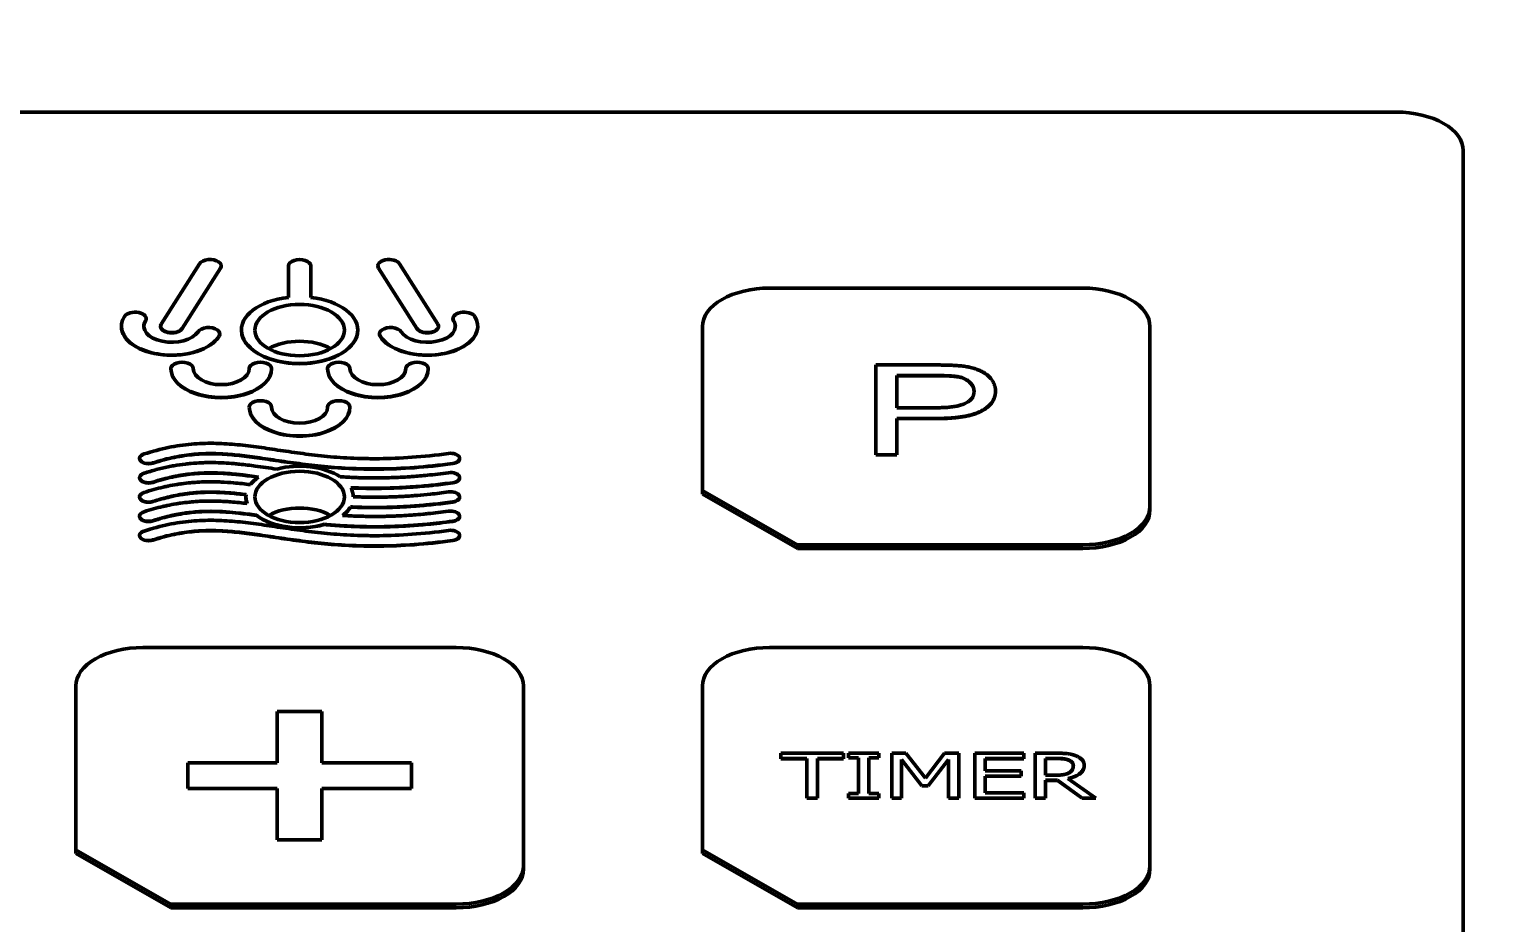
# Model space of a CAD drawing. Header units: inches. Extents: x 3110 to 5380, y 935 to 5515.
# Drawn here: x 4279.94 to 4321.66, y 4616.21 to 4641.77 of the extents above; entities that cross this region are included whole.
import ezdxf

# ---------------------------------------------------------------- set-up
doc = ezdxf.new("R2010")
doc.units = ezdxf.units.IN
doc.header["$MEASUREMENT"] = 0
for name, color, linetype, lineweight in [('AM_0', 7, 'Continuous', 30), ('AM_5', 92, 'Continuous', 15), ('Visibile (ISO)', 7, 'Continuous', 50)]:
    doc.layers.add(name, color=color, linetype=linetype, lineweight=lineweight)
doc.styles.get("Standard").update_dxf_attribs({"font": 'ROMANS.SHX'})
doc.dimstyles.new('AM_ANSI$0', dxfattribs={"dimtxt": 0.12, "dimasz": 0.12, "dimexe": 0.1, "dimexo": 0.05, "dimgap": 0.06, "dimtad": 0, "dimtih": 1, "dimtoh": 1, "dimdec": 4, "dimzin": 7, "dimdsep": 46, "dimtxsty": 'Standard', "dimcen": 0, "dimclrd": 256, "dimclre": 256, "dimclrt": 140, "dimadec": 0, "dimazin": 2, "dimtp": 0.1, "dimtm": 0.1, "dimtfac": 0.71, "dimtdec": 4, "dimtofl": 0, "dimtmove": 0, "dimatfit": 3, "dimfxl": 1, "dimtolj": 1, "dimtzin": 7, "dimlwd": -1, "dimlwe": -1, "dimarcsym": 1})

# ---------------------------------------------------------------- blocks, each defined once
blk = doc.blocks.new('_ClosedBlank')
at = {"layer": 'AM_0', "color": 0, "lineweight": -2}
for p, q in [((-1, 0.16667), (0, 0)), ((-1, 0.16667), (-1, -0.16667)), ((0, 0), (-1, -0.16667))]:
    blk.add_line(p, q, dxfattribs=at)
blk = doc.blocks.new('*D36')
at = {"layer": 'AM_5', "linetype": 'ByBlock', "transparency": 16777216}
for p, q in [((3542.385, 4667.906), (3542.385, 2583.338)), ((5318.273, 4667.906), (5318.273, 2583.338)), ((3612.385, 2583.438), (4171.995, 2583.438)), ((5248.273, 2583.438), (4688.662, 2583.438))]:
    blk.add_line(p, q, dxfattribs=at)
at = {"layer": 'Defpoints', "color": 0, "transparency": 16777216}
for p in [(3542.385, 4667.956), (5318.273, 4667.956), (5318.273, 2583.438)]:
    blk.add_point(p, dxfattribs=at)
at = {"layer": 'AM_5', "transparency": 16777216, "xscale": 70, "yscale": 70, "zscale": 70, "rotation": 180}
blk.add_blockref('_ClosedBlank', (3542.385, 2583.438), dxfattribs=at)
at = {"layer": 'AM_5', "transparency": 16777216, "xscale": 70, "yscale": 70, "zscale": 70}
blk.add_blockref('_ClosedBlank', (5318.273, 2583.438), dxfattribs=at)
at = {"layer": 'AM_5', "color": 140, "transparency": 16777216, "insert": (4430.329, 2583.438), "char_height": 70, "attachment_point": 5}
blk.add_mtext('\\A1;200 MAX', dxfattribs=at)
blk = doc.blocks.new('*D38')
at = {"layer": 'AM_5', "linetype": 'ByBlock', "transparency": 16777216}
for p, q in [((4430.279, 5357.941), (3215.665, 5357.941)), ((3215.765, 5287.941), (3215.765, 4635.077)), ((3215.765, 3852.212), (3215.765, 4505.077)), ((4214.285, 3782.212), (3215.665, 3782.212))]:
    blk.add_line(p, q, dxfattribs=at)
at = {"layer": 'Defpoints', "color": 0, "transparency": 16777216}
for p in [(3215.765, 5357.941), (4430.329, 5357.941), (4214.335, 3782.212)]:
    blk.add_point(p, dxfattribs=at)
at = {"layer": 'AM_5', "transparency": 16777216, "xscale": 70, "yscale": 70, "zscale": 70}
for p, rotation in [((3215.765, 5357.941), 90), ((3215.765, 3782.212), 270)]:
    blk.add_blockref('_ClosedBlank', p, dxfattribs=dict(at, rotation=rotation))
at = {"layer": 'AM_5', "color": 140, "transparency": 16777216, "insert": (3215.765, 4570.077), "char_height": 70, "attachment_point": 5}
blk.add_mtext('\\A1;1576', dxfattribs=at)

msp = doc.modelspace()

# ---------------------------------------------------------------- linework, layer by layer
at = {"layer": 'Visibile (ISO)'}
for p, q in [((4256.31674, 4639.39664), (4319.03674, 4639.39664)), ((4320.95674, 4638.29537), (4320.95674, 4602.32066)), ((4283.72158, 4633.33484), (4284.81604, 4635.05959)), ((4285.41745, 4634.93404), (4284.32298, 4633.20928)), ((4285.41745, 4634.9288), (4284.32298, 4633.20404)), ((4285.43674, 4634.99157), (4285.43674, 4634.99681)), ((4287.35674, 4634.09799), (4287.35674, 4634.99681)), ((4287.99674, 4634.99681), (4287.99674, 4634.09799)), ((4289.91674, 4634.99157), (4289.91674, 4634.99681)), ((4291.03051, 4633.20928), (4289.93604, 4634.93404)), ((4291.03051, 4633.20404), (4289.93604, 4634.9288)), ((4290.53745, 4635.05959), (4291.63191, 4633.33484)), ((4301.11674, 4634.36224), (4310.07674, 4634.36224)), ((4283.28982, 4633.48653), (4283.28982, 4633.49178)), ((4292.06366, 4633.48653), (4292.06366, 4633.49178)), ((4282.58228, 4633.26682), (4282.58228, 4633.27206)), ((4283.70228, 4633.26682), (4283.70228, 4633.27206)), ((4285.39474, 4633.0471), (4285.39474, 4633.05234)), ((4286.01274, 4633.15613), (4286.01274, 4633.16137)), ((4289.34074, 4633.15613), (4289.34074, 4633.16137)), ((4289.95875, 4633.0471), (4289.95875, 4633.05234)), ((4291.65121, 4633.26682), (4291.65121, 4633.27206)), ((4292.77121, 4633.26682), (4292.77121, 4633.27206)), ((4299.19674, 4628.57789), (4299.19674, 4633.26098)), ((4311.99674, 4633.26098), (4311.99674, 4628.12173)), ((4304.15996, 4629.59533), (4304.15996, 4632.16495)), ((4304.15996, 4632.16495), (4305.85122, 4632.16495)), ((4283.99674, 4632.05486), (4283.99674, 4632.0601)), ((4286.87674, 4632.05486), (4286.87674, 4632.0601)), ((4288.47674, 4632.05486), (4288.47674, 4632.0601)), ((4291.35674, 4632.05486), (4291.35674, 4632.0601)), ((4304.75375, 4630.94121), (4304.75375, 4631.86195)), ((4304.75375, 4631.86195), (4305.89217, 4631.86195)), ((4305.89217, 4631.85671), (4304.75375, 4631.85671)), ((4307.57934, 4631.41748), (4307.57934, 4631.42272)), ((4286.23674, 4630.95359), (4286.23674, 4630.95884)), ((4289.11674, 4630.95359), (4289.11674, 4630.95884)), ((4305.90446, 4630.94121), (4304.75375, 4630.94121)), ((4305.90036, 4630.63586), (4304.75375, 4630.63586)), ((4304.75375, 4630.63586), (4304.75375, 4629.59533)), ((4305.90036, 4630.63062), (4304.75375, 4630.63062)), ((4283.10074, 4629.48524), (4283.10074, 4629.49048)), ((4292.25274, 4629.48524), (4292.25274, 4629.49048)), ((4304.75375, 4629.59533), (4304.15996, 4629.59533)), ((4304.15996, 4629.59009), (4304.15996, 4629.59533)), ((4304.75375, 4629.59009), (4304.15996, 4629.59009)), ((4304.75375, 4629.59009), (4304.75375, 4629.59533)), ((4283.10074, 4628.9346), (4283.10074, 4628.93985)), ((4292.25274, 4628.9346), (4292.25274, 4628.93985)), ((4301.91203, 4627.02047), (4299.19674, 4628.57789)), ((4299.19674, 4628.47304), (4299.19674, 4628.57789)), ((4301.91203, 4626.91562), (4299.19674, 4628.47304)), ((4283.10074, 4628.38397), (4283.10074, 4628.38921)), ((4286.14074, 4628.38397), (4286.14074, 4628.38921)), ((4289.13038, 4628.09935), (4289.13038, 4628.10459)), ((4292.25274, 4628.38397), (4292.25274, 4628.38921)), ((4311.99674, 4628.01688), (4311.99674, 4628.12173)), ((4283.10074, 4627.83334), (4283.10074, 4627.83858)), ((4286.43977, 4627.86167), (4286.43977, 4627.86691)), ((4288.38339, 4627.60173), (4288.38339, 4627.60697)), ((4292.25274, 4627.83334), (4292.25274, 4627.83858)), ((4283.10074, 4627.2827), (4283.10074, 4627.28795)), ((4292.25274, 4627.2827), (4292.25274, 4627.28795)), ((4310.07674, 4627.02047), (4301.91203, 4627.02047)), ((4301.91203, 4626.91562), (4301.91203, 4627.02047)), ((4310.07674, 4626.91562), (4301.91203, 4626.91562)), ((4283.19674, 4624.08376), (4292.15674, 4624.08376)), ((4301.11674, 4624.08376), (4310.07674, 4624.08376)), ((4281.27674, 4618.2994), (4281.27674, 4622.98249)), ((4294.07674, 4622.98249), (4294.07674, 4617.84324)), ((4299.19674, 4618.2994), (4299.19674, 4622.98249)), ((4311.99674, 4622.98249), (4311.99674, 4617.84324)), ((4287.03674, 4620.7852), (4287.03674, 4622.25355)), ((4287.03674, 4622.25355), (4288.31674, 4622.25355)), ((4288.31674, 4622.25355), (4288.31674, 4620.7852)), ((4301.43493, 4620.9085), (4301.43493, 4621.06051)), ((4301.43493, 4621.06051), (4303.23564, 4621.06051)), ((4302.18644, 4620.9085), (4301.43493, 4620.9085)), ((4301.43493, 4620.90326), (4301.43493, 4620.9085)), ((4302.18644, 4620.90326), (4301.43493, 4620.90326)), ((4302.18644, 4619.7757), (4302.18644, 4620.9085)), ((4303.23564, 4620.9085), (4302.48413, 4620.9085)), ((4302.48413, 4620.9085), (4302.48413, 4619.7757)), ((4303.23564, 4620.90326), (4302.48413, 4620.90326)), ((4303.23564, 4621.06051), (4303.23564, 4620.9085)), ((4303.23564, 4620.90326), (4303.23564, 4620.9085)), ((4303.37541, 4620.92933), (4303.37541, 4621.06051)), ((4303.37541, 4621.06051), (4304.2431, 4621.06051)), ((4303.66041, 4620.92933), (4303.37541, 4620.92933)), ((4303.37541, 4620.92408), (4303.37541, 4620.92933)), ((4303.66041, 4620.92408), (4303.37541, 4620.92408)), ((4303.66041, 4619.90689), (4303.66041, 4620.92933)), ((4304.2431, 4620.92933), (4303.95811, 4620.92933)), ((4303.95811, 4620.92933), (4303.95811, 4619.90689)), ((4304.2431, 4620.92408), (4303.95811, 4620.92408)), ((4304.2431, 4621.06051), (4304.2431, 4620.92933)), ((4304.2431, 4620.92408), (4304.2431, 4620.92933)), ((4304.61159, 4619.7757), (4304.61159, 4621.06051)), ((4304.61159, 4621.06051), (4305.0182, 4621.06051)), ((4305.0182, 4621.06051), (4305.57729, 4620.34523)), ((4305.57729, 4620.34523), (4306.11823, 4621.06051)), ((4306.11823, 4621.06051), (4306.53211, 4621.06051)), ((4306.53211, 4621.06051), (4306.53211, 4619.7757)), ((4306.98592, 4621.06051), (4308.38728, 4621.06051)), ((4306.98592, 4619.7757), (4306.98592, 4621.06051)), ((4308.38728, 4620.9085), (4307.28362, 4620.9085)), ((4307.28362, 4620.9085), (4307.28362, 4620.55658)), ((4308.38728, 4620.90326), (4307.28362, 4620.90326)), ((4308.38728, 4621.06051), (4308.38728, 4620.9085)), ((4308.38728, 4620.90326), (4308.38728, 4620.9085)), ((4308.71402, 4619.7757), (4308.71402, 4621.06051)), ((4308.71402, 4621.06051), (4309.29127, 4621.06051)), ((4309.01172, 4620.42956), (4309.01172, 4620.91267)), ((4309.01172, 4620.91267), (4309.3076, 4620.91267)), ((4309.3076, 4620.90742), (4309.01172, 4620.90742)), ((4284.47674, 4620.7852), (4287.03674, 4620.7852)), ((4284.47674, 4620.05102), (4284.47674, 4620.7852)), ((4288.31674, 4620.7852), (4290.87674, 4620.7852)), ((4290.87674, 4620.7852), (4290.87674, 4620.05102)), ((4305.46838, 4620.1297), (4304.88932, 4620.88247)), ((4304.88932, 4620.88247), (4304.88932, 4619.7757)), ((4305.46838, 4620.12446), (4304.88932, 4620.87723)), ((4306.23441, 4620.88247), (4305.6499, 4620.1297)), ((4306.23441, 4620.87723), (4305.6499, 4620.12446)), ((4306.23441, 4619.7757), (4306.23441, 4620.88247)), ((4307.28362, 4620.55658), (4308.31285, 4620.55658)), ((4308.31285, 4620.55658), (4308.31285, 4620.40457)), ((4309.66339, 4620.8637), (4309.66339, 4620.86894)), ((4310.11538, 4620.70648), (4310.11538, 4620.71172)), ((4305.6499, 4620.1297), (4305.46838, 4620.1297)), ((4305.46838, 4620.12446), (4305.46838, 4620.1297)), ((4305.6499, 4620.12446), (4305.46838, 4620.12446)), ((4305.6499, 4620.12446), (4305.6499, 4620.1297)), ((4308.31285, 4620.40457), (4307.28362, 4620.40457)), ((4307.28362, 4620.40457), (4307.28362, 4619.92771)), ((4308.31285, 4620.39933), (4307.28362, 4620.39933)), ((4308.31285, 4620.39933), (4308.31285, 4620.40457)), ((4309.27311, 4620.42956), (4309.01172, 4620.42956)), ((4309.35298, 4620.28692), (4309.01172, 4620.28692)), ((4309.01172, 4620.28692), (4309.01172, 4619.7757)), ((4309.35298, 4620.28168), (4309.01172, 4620.28168)), ((4310.06093, 4619.7757), (4309.35298, 4620.28692)), ((4309.35298, 4620.28168), (4309.35298, 4620.28692)), ((4310.06093, 4619.77046), (4309.35298, 4620.28168)), ((4309.65068, 4620.33481), (4310.44757, 4619.7757)), ((4287.03674, 4620.05102), (4284.47674, 4620.05102)), ((4284.47674, 4620.04578), (4284.47674, 4620.05102)), ((4287.03674, 4620.04578), (4284.47674, 4620.04578)), ((4287.03674, 4618.58266), (4287.03674, 4620.05102)), ((4290.87674, 4620.05102), (4288.31674, 4620.05102)), ((4288.31674, 4620.05102), (4288.31674, 4618.58266)), ((4290.87674, 4620.04578), (4288.31674, 4620.04578)), ((4290.87674, 4620.04578), (4290.87674, 4620.05102)), ((4302.48413, 4619.7757), (4302.18644, 4619.7757)), ((4302.18644, 4619.77046), (4302.18644, 4619.7757)), ((4302.48413, 4619.77046), (4302.18644, 4619.77046)), ((4302.48413, 4619.77046), (4302.48413, 4619.7757)), ((4303.37541, 4619.7757), (4303.37541, 4619.90689)), ((4303.37541, 4619.90689), (4303.66041, 4619.90689)), ((4303.37541, 4619.77046), (4303.37541, 4619.7757)), ((4304.2431, 4619.7757), (4303.37541, 4619.7757)), ((4304.2431, 4619.77046), (4303.37541, 4619.77046)), ((4303.95811, 4619.90689), (4304.2431, 4619.90689)), ((4304.2431, 4619.90689), (4304.2431, 4619.7757)), ((4304.2431, 4619.77046), (4304.2431, 4619.7757)), ((4304.88932, 4619.7757), (4304.61159, 4619.7757)), ((4304.61159, 4619.77046), (4304.61159, 4619.7757)), ((4304.88932, 4619.77046), (4304.61159, 4619.77046)), ((4304.88932, 4619.77046), (4304.88932, 4619.7757)), ((4306.23441, 4619.77046), (4306.23441, 4619.7757)), ((4306.53211, 4619.7757), (4306.23441, 4619.7757)), ((4306.53211, 4619.77046), (4306.23441, 4619.77046)), ((4306.53211, 4619.77046), (4306.53211, 4619.7757)), ((4308.38728, 4619.7757), (4306.98592, 4619.7757)), ((4306.98592, 4619.77046), (4306.98592, 4619.7757)), ((4308.38728, 4619.77046), (4306.98592, 4619.77046)), ((4307.28362, 4619.92771), (4308.38728, 4619.92771)), ((4308.38728, 4619.92771), (4308.38728, 4619.7757)), ((4308.38728, 4619.77046), (4308.38728, 4619.7757)), ((4309.01172, 4619.7757), (4308.71402, 4619.7757)), ((4308.71402, 4619.77046), (4308.71402, 4619.7757)), ((4309.01172, 4619.77046), (4308.71402, 4619.77046)), ((4309.01172, 4619.77046), (4309.01172, 4619.7757)), ((4310.06093, 4619.77046), (4310.06093, 4619.7757)), ((4310.44757, 4619.7757), (4310.06093, 4619.7757)), ((4310.44757, 4619.77046), (4310.06093, 4619.77046)), ((4310.44757, 4619.77046), (4310.44757, 4619.7757)), ((4288.31674, 4618.58266), (4287.03674, 4618.58266)), ((4287.03674, 4618.57742), (4287.03674, 4618.58266)), ((4288.31674, 4618.57742), (4287.03674, 4618.57742)), ((4288.31674, 4618.57742), (4288.31674, 4618.58266)), ((4281.27674, 4618.19455), (4281.27674, 4618.2994)), ((4283.99203, 4616.74198), (4281.27674, 4618.2994)), ((4283.99203, 4616.63713), (4281.27674, 4618.19455)), ((4301.91203, 4616.74198), (4299.19674, 4618.2994)), ((4299.19674, 4618.19455), (4299.19674, 4618.2994)), ((4301.91203, 4616.63713), (4299.19674, 4618.19455)), ((4294.07674, 4617.73839), (4294.07674, 4617.84324)), ((4311.99674, 4617.73839), (4311.99674, 4617.84324)), ((4292.15674, 4616.74198), (4283.99203, 4616.74198)), ((4283.99203, 4616.63713), (4283.99203, 4616.74198)), ((4310.07674, 4616.74198), (4301.91203, 4616.74198)), ((4301.91203, 4616.63713), (4301.91203, 4616.74198)), ((4292.15674, 4616.63713), (4283.99203, 4616.63713)), ((4310.07674, 4616.63713), (4301.91203, 4616.63713))]:
    msp.add_line(p, q, dxfattribs=at)
for centre, major_axis, start_param, end_param in [((4319.03674, 4638.29537), (1.92, 0), 0, 1.57079633), ((4285.11674, 4634.99681), (-0.32, 0), 2.7925268, 5.93411946), ((4287.67674, 4634.99681), (-0.32, 0), 3.14159265, 6.28318531), ((4290.23674, 4634.99681), (-0.32, 0), 3.49065852, 6.63225116), ((4285.11674, 4634.99157), (0.32, 0), 5.93411946, 6.28318531), ((4290.23674, 4634.99157), (-0.32, 0), 0, 0.34906585), ((4301.11674, 4633.26098), (-1.92, 0), 4.71238898, 6.28318531), ((4310.07674, 4633.26098), (1.92, 0), 0, 1.57079633), ((4287.67674, 4633.16137), (1.664, 0), 1.76430952, 7.66046844), ((4284.02228, 4633.27206), (1.44, 0), 2.7925268, 5.93411946), ((4282.96982, 4633.49178), (-0.32, 0), 2.7925268, 5.93411944), ((4284.02228, 4633.27206), (-0.8, 0), 5.93411946, 9.07571211), ((4284.02228, 4633.26682), (-0.8, 0), 5.93411946, 6.27747268), ((4282.96982, 4633.48653), (0.32, 0), 5.93411946, 6.28318531), ((4291.33121, 4633.27206), (1.44, 0), 3.4906585, 6.63225116), ((4291.33121, 4633.27206), (-0.8, 0), 0.34906585, 3.4906585), ((4292.38366, 4633.49178), (-0.32, 0), 3.49065851, 6.63225114), ((4292.38366, 4633.48653), (-0.32, 0), 0, 0.34906585), ((4291.33121, 4633.26682), (0.8, 0), 0.00571262, 0.34906585), ((4284.02228, 4633.26682), (1.44, 0), 3.14159265, 5.93411946), ((4284.02228, 4633.27206), (0.32, 0), 2.7925268, 5.93411946), ((4284.02228, 4633.26682), (0.32, 0), 3.14159265, 5.93411946), ((4285.07474, 4633.05234), (-0.32, 0), 2.7925268, 5.93411946), ((4285.07474, 4633.0471), (0.32, 0), 5.93411946, 6.28318531), ((4287.67674, 4633.15613), (1.664, 0), 3.14159265, 6.28318531), ((4290.27875, 4633.05234), (-0.32, 0), 3.4906585, 6.63225116), ((4290.27875, 4633.0471), (-0.32, 0), 0, 0.34906585), ((4291.33121, 4633.26682), (1.44, 0), 3.4906585, 6.28318531), ((4291.33121, 4633.27206), (0.32, 0), 3.4906585, 6.63225116), ((4291.33121, 4633.26682), (0.32, 0), 3.4906585, 6.28318531), ((4287.67674, 4632.10761), (-1.28, 0), 3.94200652, 5.48277144), ((4284.31674, 4632.0601), (-0.32, 0), 3.14159265, 6.28318531), ((4286.55674, 4632.0601), (-0.32, 0), 3.14159265, 6.28318531), ((4288.79674, 4632.0601), (-0.32, 0), 3.14159265, 6.28318531), ((4291.03674, 4632.0601), (-0.32, 0), 3.14159265, 6.28318531), ((4285.43674, 4632.0601), (1.44, 0), 3.14159265, 6.28318531), ((4285.43674, 4632.05486), (1.44, 0), 3.14159265, 6.28318531), ((4285.43674, 4632.0601), (-0.8, 0), 0, 3.14159265), ((4289.91674, 4632.0601), (1.44, 0), 3.14159265, 6.28318531), ((4289.91674, 4632.05486), (1.44, 0), 3.14159265, 6.28318531), ((4289.91674, 4632.0601), (-0.8, 0), 0, 3.14159265), ((4286.55674, 4630.95884), (-0.32, 0), 3.14159265, 6.28318531), ((4287.67674, 4630.95884), (1.44, 0), 3.14159265, 6.28318531), ((4287.67674, 4630.95359), (1.44, 0), 3.14159265, 6.28318531), ((4287.67674, 4630.95884), (-0.8, 0), 0, 3.14159265), ((4288.79674, 4630.95884), (-0.32, 0), 3.14159265, 6.28318531), ((4291.99674, 4629.49048), (0.256, 0), 4.94466959, 8.08626224), ((4283.35674, 4629.49048), (-0.256, 0), 5.23008885, 8.3716815), ((4283.35674, 4629.48524), (-0.256, 0), 0, 2.08849619), ((4287.67674, 4628.38921), (1.536, 0), 0.71607912, 2.01161502), ((4291.99674, 4629.48524), (0.256, 0), 4.94466959, 6.28318531), ((4283.35674, 4628.93985), (-0.256, 0), 5.23008885, 8.3716815), ((4283.35674, 4628.9346), (-0.256, 0), 0, 2.08849619), ((4287.67674, 4628.38921), (1.536, 0), 2.43842344, 2.72973048), ((4291.99674, 4628.93985), (0.256, 0), 4.94466959, 8.08626224), ((4291.99674, 4628.9346), (0.256, 0), 4.94466959, 6.28318531), ((4283.35674, 4628.38921), (-0.256, 0), 5.23008885, 8.3716815), ((4287.67674, 4628.38921), (-1.536, 0), 6.20636718, 6.49646659), ((4287.67674, 4628.38921), (1.536, 0), 0.00709566, 0.30612678), ((4291.99674, 4628.38921), (0.256, 0), 4.94466959, 8.08626224), ((4283.35674, 4628.38397), (-0.256, 0), 0, 2.08849619), ((4287.67674, 4628.38397), (-1.536, 0), 0, 0.20691495), ((4287.67674, 4627.33546), (-1.28, 0), 3.94200652, 5.48277144), ((4287.67674, 4628.38921), (1.536, 0), 5.6408951, 5.95422388), ((4287.67674, 4628.38397), (1.536, 0), 5.6477329, 5.95422388), ((4291.99674, 4627.83858), (0.256, 0), 4.94466959, 8.08626223), ((4291.99674, 4628.38397), (0.256, 0), 4.94466959, 6.28318531), ((4310.07674, 4628.12173), (1.92, 0), 4.71238898, 6.28318531), ((4310.07674, 4628.01688), (1.92, 0), 4.71238898, 6.28318531), ((4283.35674, 4627.83858), (-0.256, 0), 5.23008885, 8.3716815), ((4283.35674, 4627.83334), (-0.256, 0), 0, 2.08849619), ((4287.67674, 4628.38921), (-1.536, 0), 0.63458092, 2.04885195), ((4287.67674, 4628.38397), (-1.536, 0), 0.63458092, 2.04885195), ((4291.99674, 4627.83334), (0.256, 0), 4.94466959, 6.28318531), ((4283.35674, 4627.28795), (-0.256, 0), 5.23008885, 8.3716815), ((4283.35674, 4627.2827), (-0.256, 0), 0, 2.08849619), ((4291.99674, 4627.28795), (0.256, 0), 4.94466959, 8.08626224), ((4291.99674, 4627.2827), (0.256, 0), 4.94466959, 6.28318531), ((4283.19674, 4622.98249), (-1.92, 0), 4.71238898, 6.28318531), ((4292.15674, 4622.98249), (1.92, 0), 0, 1.57079633), ((4301.11674, 4622.98249), (-1.92, 0), 4.71238898, 6.28318531), ((4310.07674, 4622.98249), (1.92, 0), 0, 1.57079633), ((4292.15674, 4617.84324), (1.92, 0), 4.71238898, 6.28318531), ((4292.15674, 4617.73839), (1.92, 0), 4.71238898, 6.28318531), ((4310.07674, 4617.84324), (1.92, 0), 4.71238898, 6.28318531), ((4310.07674, 4617.73839), (1.92, 0), 4.71238898, 6.28318531)]:
    msp.add_ellipse(centre, major_axis=major_axis, ratio=0.57357644, start_param=start_param, end_param=end_param, dxfattribs=at)
for centre in [(4287.67674, 4633.16137), (4287.67674, 4628.38921)]:
    msp.add_ellipse(centre, major_axis=(-1.28, 0), ratio=0.57357644, dxfattribs=at)
for points in [[(4305.85122, 4632.16495), (4306.25254, 4632.16495), (4306.82994, 4632.12033), (4307.32545, 4631.93007), (4307.57934, 4631.60123), (4307.57934, 4631.42272)], [(4305.89217, 4631.86195), (4306.28939, 4631.86195), (4306.68662, 4631.80323), (4306.96508, 4631.566), (4306.96508, 4631.41098)], [(4307.57934, 4631.42272), (4307.57934, 4631.0657), (4306.7808, 4630.63586), (4305.90036, 4630.63586)], [(4307.57934, 4631.41748), (4307.57934, 4631.06046), (4306.7808, 4630.63062), (4305.90036, 4630.63062)], [(4306.96508, 4631.41098), (4306.96508, 4630.94121), (4305.90446, 4630.94121)], [(4309.29127, 4621.06051), (4309.48368, 4621.06051), (4309.74326, 4621.03657), (4309.86125, 4620.99284)], [(4309.3076, 4620.91267), (4309.43104, 4620.91267), (4309.59986, 4620.89288), (4309.66339, 4620.86894)], [(4309.66339, 4620.8637), (4309.59986, 4620.88764), (4309.43104, 4620.90742), (4309.3076, 4620.90742)], [(4309.86125, 4620.99284), (4309.97924, 4620.94911), (4310.11538, 4620.81271), (4310.11538, 4620.71172)], [(4309.67791, 4620.4962), (4309.60712, 4620.45559), (4309.40199, 4620.42956), (4309.27311, 4620.42956)], [(4310.11538, 4620.71172), (4310.11538, 4620.57116), (4309.86488, 4620.38063), (4309.65068, 4620.33481)], [(4309.66339, 4620.86894), (4309.736, 4620.84083), (4309.80498, 4620.75441), (4309.80498, 4620.69818)], [(4309.80498, 4620.69818), (4309.80498, 4620.63155), (4309.74326, 4620.5316), (4309.67791, 4620.4962)]]:
    msp.add_open_spline(points, degree=2, dxfattribs=at)
for points, degree, knots in [([(4306.96507, 4631.40824), (4306.96396, 4631.56172), (4306.68662, 4631.79799), (4306.28939, 4631.85671), (4305.89217, 4631.85671)], 2, [0.00806967, 0.00806967, 0.00806967, 1, 2, 3, 3, 3]), ([(4283.23005, 4629.61807), (4283.46723, 4629.69555), (4283.92701, 4629.81719), (4284.47525, 4629.89606), (4285.00732, 4629.92879), (4285.42098, 4629.92239), (4285.92887, 4629.88525), (4286.33147, 4629.83703), (4286.84036, 4629.76448), (4287.25649, 4629.70068), (4287.79898, 4629.62329), (4288.25523, 4629.56693), (4288.86455, 4629.51249), (4289.38779, 4629.48534), (4290.09815, 4629.48116), (4290.87068, 4629.51151), (4291.56712, 4629.58308), (4291.93781, 4629.63337)], 3, [0, 0, 0, 0, 0.08333333, 0.16666667, 0.20833333, 0.29166667, 0.33333333, 0.41666667, 0.45833333, 0.54166667, 0.58333333, 0.66666667, 0.70833333, 0.79166667, 0.83333333, 0.91666667, 1, 1, 1, 1]), ([(4283.23005, 4629.06744), (4283.34775, 4629.10589), (4283.57952, 4629.17457), (4283.86157, 4629.24115), (4284.13866, 4629.29423), (4284.3566, 4629.32628), (4284.62482, 4629.35439), (4284.83615, 4629.36779), (4285.09669, 4629.37445), (4285.3024, 4629.37227), (4285.55685, 4629.36158), (4285.75861, 4629.34724), (4286.05978, 4629.31877), (4286.46004, 4629.2699), (4286.81452, 4629.21697), (4287.02136, 4629.186)], 3, [0, 0, 0, 0, 0.041353937, 0.082707874, 0.103384843, 0.14473878, 0.165415748, 0.206769686, 0.227446654, 0.268800591, 0.28947756, 0.330831497, 0.351508466, 0.413539371, 0.496247245, 0.496247245, 0.496247245, 0.496247245]), ([(4292.05567, 4629.34759), (4291.66802, 4629.29499), (4290.93569, 4629.21961), (4290.1161, 4629.18733), (4289.36027, 4629.19177), (4288.80351, 4629.22069), (4288.15955, 4629.27826), (4287.68277, 4629.33724), (4287.12647, 4629.41663), (4286.70981, 4629.48051), (4286.21601, 4629.55088), (4285.83932, 4629.59579), (4285.3822, 4629.62905), (4285.02335, 4629.63434), (4284.5697, 4629.60634), (4284.10238, 4629.53936), (4283.69711, 4629.43269), (4283.48343, 4629.36289)], 3, [0, 0, 0, 0, 0.08333333, 0.16666667, 0.20833333, 0.29166667, 0.33333333, 0.41666667, 0.45833333, 0.54166667, 0.58333333, 0.66666667, 0.70833333, 0.79166667, 0.83333333, 0.91666667, 1, 1, 1, 1]), ([(4292.05567, 4629.34235), (4291.66802, 4629.28975), (4290.93569, 4629.21437), (4290.1161, 4629.18209), (4289.36027, 4629.18653), (4288.80351, 4629.21545), (4288.15955, 4629.27302), (4287.68277, 4629.33199), (4287.12647, 4629.41139), (4286.70981, 4629.47527), (4286.21601, 4629.54563), (4285.83932, 4629.59055), (4285.3822, 4629.62381), (4285.02335, 4629.62909), (4284.5697, 4629.6011), (4284.10238, 4629.53412), (4283.69711, 4629.42744), (4283.48343, 4629.35764)], 3, [0, 0, 0, 0, 0.08333333, 0.16666667, 0.20833333, 0.29166667, 0.33333333, 0.41666667, 0.45833333, 0.54166667, 0.58333333, 0.66666667, 0.70833333, 0.79166667, 0.83333333, 0.91666667, 1, 1, 1, 1]), ([(4283.23005, 4628.51681), (4283.32353, 4628.54734), (4283.50818, 4628.60323), (4283.734, 4628.66077), (4283.95649, 4628.70955), (4284.13198, 4628.74175), (4284.34849, 4628.77397), (4284.5195, 4628.79354), (4284.73071, 4628.81081), (4284.89772, 4628.81913), (4285.10422, 4628.82331), (4285.26774, 4628.82195), (4285.51089, 4628.81374), (4285.83175, 4628.79256), (4286.10983, 4628.76191), (4286.26919, 4628.7419)], 3, [0, 0, 0, 0, 0.032842257, 0.065684514, 0.082105642, 0.114947899, 0.131369028, 0.164211285, 0.180632413, 0.21347467, 0.229895799, 0.262738056, 0.279159184, 0.32842257, 0.394107084, 0.394107084, 0.394107084, 0.394107084]), ([(4286.50509, 4628.95891), (4286.41704, 4628.97151), (4286.24362, 4628.99554), (4286.03255, 4629.02156), (4285.825, 4629.04381), (4285.66143, 4629.0583), (4285.4592, 4629.07157), (4285.29881, 4629.07805), (4285.09899, 4629.08028), (4284.93918, 4629.07712), (4284.73818, 4629.06625), (4284.57581, 4629.05173), (4284.36947, 4629.02545), (4284.20112, 4628.99755), (4283.98525, 4628.95312), (4283.76333, 4628.89863), (4283.57817, 4628.8432), (4283.48343, 4628.81225)], 3, [0, 0, 0, 0, 0.036946184, 0.073892367, 0.092365459, 0.129311642, 0.147784734, 0.184730918, 0.203204009, 0.240150193, 0.258623285, 0.295569468, 0.31404256, 0.350988744, 0.369461835, 0.406408019, 0.443354202, 0.443354202, 0.443354202, 0.443354202]), ([(4286.49873, 4628.95458), (4286.41286, 4628.96685), (4286.24159, 4628.99054), (4286.03255, 4629.01632), (4285.825, 4629.03857), (4285.66143, 4629.05306), (4285.4592, 4629.06633), (4285.29881, 4629.0728), (4285.09899, 4629.07504), (4284.93918, 4629.07188), (4284.73818, 4629.06101), (4284.57581, 4629.04649), (4284.36947, 4629.0202), (4284.20112, 4628.99231), (4283.98525, 4628.94788), (4283.76333, 4628.89339), (4283.57817, 4628.83796), (4283.48343, 4628.80701)], 3, [0.000890208, 0.000890208, 0.000890208, 0.000890208, 0.036946184, 0.073892367, 0.092365459, 0.129311642, 0.147784734, 0.184730918, 0.203204009, 0.240150193, 0.258623285, 0.295569468, 0.31404256, 0.350988744, 0.369461835, 0.406408019, 0.443354202, 0.443354202, 0.443354202, 0.443354202]), ([(4288.83548, 4628.96754), (4288.90664, 4628.96255), (4289.05091, 4628.95349), (4289.23648, 4628.94473), (4289.42622, 4628.93809), (4289.58146, 4628.93457), (4289.78008, 4628.93261), (4289.94273, 4628.93308), (4290.15101, 4628.93643), (4290.32169, 4628.94141), (4290.5404, 4628.95072), (4290.71973, 4628.96073), (4290.9956, 4628.97984), (4291.37589, 4629.01287), (4291.72894, 4629.0544), (4291.93781, 4629.08274)], 3, [0.718267539, 0.718267539, 0.718267539, 0.718267539, 0.741745244, 0.765222949, 0.776961801, 0.800439506, 0.812178359, 0.835656064, 0.847394917, 0.870872622, 0.882611474, 0.90608918, 0.917828032, 0.95304459, 1, 1, 1, 1]), ([(4286.14527, 4628.45682), (4286.07037, 4628.46616), (4285.92223, 4628.48345), (4285.74049, 4628.50091), (4285.56072, 4628.51478), (4285.41824, 4628.5228), (4285.24111, 4628.52852), (4285.09987, 4628.52947), (4284.92307, 4628.52564), (4284.78105, 4628.51837), (4284.60185, 4628.5035), (4284.45676, 4628.48675), (4284.27223, 4628.45912), (4284.12169, 4628.4314), (4283.929, 4628.38906), (4283.73136, 4628.33866), (4283.5672, 4628.28898), (4283.48343, 4628.26162)], 3, [0, 0, 0, 0, 0.032668009, 0.065336018, 0.081670022, 0.114338031, 0.130672036, 0.163340045, 0.179674049, 0.212342058, 0.228676063, 0.261344072, 0.277678076, 0.310346085, 0.32668009, 0.359348099, 0.392016108, 0.392016108, 0.392016108, 0.392016108]), ([(4286.14461, 4628.45167), (4286.06993, 4628.46097), (4285.92202, 4628.47822), (4285.74049, 4628.49567), (4285.56072, 4628.50954), (4285.41824, 4628.51756), (4285.24111, 4628.52328), (4285.09987, 4628.52423), (4284.92307, 4628.5204), (4284.78105, 4628.51313), (4284.60185, 4628.49826), (4284.45676, 4628.4815), (4284.27223, 4628.45388), (4284.12169, 4628.42616), (4283.929, 4628.38381), (4283.73136, 4628.33341), (4283.5672, 4628.28374), (4283.48343, 4628.25638)], 3, [0.000096802, 0.000096802, 0.000096802, 0.000096802, 0.032668009, 0.065336018, 0.081670022, 0.114338031, 0.130672036, 0.163340045, 0.179674049, 0.212342058, 0.228676063, 0.261344072, 0.277678076, 0.310346085, 0.32668009, 0.359348099, 0.392016108, 0.392016108, 0.392016108, 0.392016108]), ([(4292.05567, 4628.79695), (4291.9609, 4628.7841), (4291.77393, 4628.76016), (4291.54647, 4628.73451), (4291.32357, 4628.71193), (4291.14884, 4628.69626), (4290.93481, 4628.67954), (4290.76703, 4628.66838), (4290.56149, 4628.65709), (4290.40036, 4628.65012), (4290.20296, 4628.64384), (4290.0482, 4628.6407), (4289.85858, 4628.639), (4289.7099, 4628.63936), (4289.52772, 4628.64181), (4289.34914, 4628.64619), (4289.21, 4628.65159), (4289.14133, 4628.65472)], 3, [0.755529069, 0.755529069, 0.755529069, 0.755529069, 0.775901647, 0.796274224, 0.806460513, 0.826833091, 0.837019379, 0.857391957, 0.867578246, 0.887950823, 0.898137112, 0.91850969, 0.928695978, 0.949068556, 0.959254845, 0.979627422, 1, 1, 1, 1]), ([(4292.05567, 4628.79171), (4291.9609, 4628.77885), (4291.77393, 4628.75492), (4291.54647, 4628.72927), (4291.32357, 4628.70669), (4291.14884, 4628.69102), (4290.93481, 4628.67429), (4290.76703, 4628.66314), (4290.56149, 4628.65185), (4290.40036, 4628.64488), (4290.20296, 4628.63859), (4290.0482, 4628.63546), (4289.85858, 4628.63376), (4289.7099, 4628.63412), (4289.52772, 4628.63657), (4289.35016, 4628.64092), (4289.21198, 4628.64627), (4289.14426, 4628.64935)], 3, [0.755529069, 0.755529069, 0.755529069, 0.755529069, 0.775901647, 0.796274224, 0.806460513, 0.826833091, 0.837019379, 0.857391957, 0.867578246, 0.887950823, 0.898137112, 0.91850969, 0.928695978, 0.949068556, 0.959254845, 0.979627422, 0.999710359, 0.999710359, 0.999710359, 0.999710359]), ([(4289.21271, 4628.39546), (4289.2767, 4628.39268), (4289.40629, 4628.38793), (4289.5725, 4628.3842), (4289.74206, 4628.38224), (4289.88044, 4628.38215), (4290.057, 4628.38402), (4290.20117, 4628.38716), (4290.38522, 4628.39327), (4290.53557, 4628.39996), (4290.72759, 4628.41071), (4290.88451, 4628.42129), (4291.12505, 4628.44027), (4291.45511, 4628.47128), (4291.75896, 4628.50784), (4291.93781, 4628.53211)], 3, [0.758756633, 0.758756633, 0.758756633, 0.758756633, 0.778860247, 0.79896386, 0.809015667, 0.829119281, 0.839171088, 0.859274702, 0.869326509, 0.889430123, 0.89948193, 0.919585544, 0.929637351, 0.959792772, 1, 1, 1, 1]), ([(4283.23005, 4627.96617), (4283.32047, 4627.99571), (4283.49917, 4628.04993), (4283.71784, 4628.10617), (4283.93337, 4628.15418), (4284.10343, 4628.18617), (4284.31332, 4628.2186), (4284.47915, 4628.23867), (4284.68402, 4628.25695), (4284.84605, 4628.26634), (4285.04644, 4628.27212), (4285.20513, 4628.27224), (4285.40173, 4628.26738), (4285.55776, 4628.25975), (4285.75163, 4628.2462), (4285.94459, 4628.22896), (4286.09853, 4628.21191), (4286.17555, 4628.20273)], 3, [0, 0, 0, 0, 0.031769634, 0.063539269, 0.079424086, 0.11119372, 0.127078538, 0.158848172, 0.174732989, 0.206502624, 0.222387441, 0.254157075, 0.270041892, 0.301811527, 0.317696344, 0.349465978, 0.381235613, 0.381235613, 0.381235613, 0.381235613]), ([(4288.90666, 4627.86146), (4288.97649, 4627.85691), (4289.11804, 4627.84871), (4289.30001, 4627.84097), (4289.486, 4627.83529), (4289.6381, 4627.83247), (4289.83261, 4627.83131), (4289.99181, 4627.83235), (4290.19554, 4627.83629), (4290.36241, 4627.84165), (4290.57609, 4627.8513), (4290.75119, 4627.86146), (4290.9755, 4627.87742), (4291.15939, 4627.89288), (4291.39502, 4627.91576), (4291.63654, 4627.94232), (4291.83627, 4627.96769), (4291.93781, 4627.98147)], 3, [0.726059768, 0.726059768, 0.726059768, 0.726059768, 0.74888812, 0.771716473, 0.783130649, 0.805959002, 0.817373178, 0.840201531, 0.851615707, 0.87444406, 0.885858237, 0.908686589, 0.920100766, 0.942929118, 0.954343295, 0.977171647, 1, 1, 1, 1]), ([(4292.05567, 4628.24632), (4291.96048, 4628.23341), (4291.77269, 4628.20937), (4291.54426, 4628.18364), (4291.32043, 4628.161), (4291.145, 4628.1453), (4290.93011, 4628.12856), (4290.76168, 4628.11742), (4290.55536, 4628.10616), (4290.39363, 4628.09923), (4290.19551, 4628.09301), (4290.0402, 4628.08995), (4289.84993, 4628.08835), (4289.70076, 4628.0888), (4289.51798, 4628.09137), (4289.33883, 4628.09588), (4289.19926, 4628.1014), (4289.13038, 4628.10459)], 3, [0.754445358, 0.754445358, 0.754445358, 0.754445358, 0.774908245, 0.795371131, 0.805602575, 0.826065462, 0.836296905, 0.856759792, 0.866991235, 0.887454122, 0.897685566, 0.918148453, 0.928379896, 0.948842783, 0.959074226, 0.979537113, 1, 1, 1, 1]), ([(4292.05567, 4628.24108), (4291.96048, 4628.22816), (4291.77269, 4628.20413), (4291.54426, 4628.1784), (4291.32043, 4628.15576), (4291.145, 4628.14006), (4290.93011, 4628.12332), (4290.76168, 4628.11218), (4290.55536, 4628.10092), (4290.39363, 4628.09398), (4290.19551, 4628.08777), (4290.0402, 4628.0847), (4289.84993, 4628.0831), (4289.70076, 4628.08355), (4289.51798, 4628.08613), (4289.33883, 4628.09064), (4289.19926, 4628.09616), (4289.13038, 4628.09935)], 3, [0.754445358, 0.754445358, 0.754445358, 0.754445358, 0.774908245, 0.795371131, 0.805602575, 0.826065462, 0.836296905, 0.856759792, 0.866991235, 0.887454122, 0.897685566, 0.918148453, 0.928379896, 0.948842783, 0.959074226, 0.979537113, 1, 1, 1, 1]), ([(4283.23005, 4627.41554), (4283.46723, 4627.49302), (4283.92701, 4627.61466), (4284.47525, 4627.69352), (4285.00732, 4627.72626), (4285.42098, 4627.71986), (4285.92887, 4627.68272), (4286.33147, 4627.63449), (4286.84036, 4627.56195), (4287.25649, 4627.49814), (4287.79898, 4627.42076), (4288.25523, 4627.3644), (4288.86455, 4627.30996), (4289.38779, 4627.28281), (4290.09815, 4627.27863), (4290.87068, 4627.30898), (4291.56712, 4627.38054), (4291.93781, 4627.43084)], 3, [0, 0, 0, 0, 0.08333333, 0.16666667, 0.20833333, 0.29166667, 0.33333333, 0.41666667, 0.45833333, 0.54166667, 0.58333333, 0.66666667, 0.70833333, 0.79166667, 0.83333333, 0.91666667, 1, 1, 1, 1]), ([(4286.43977, 4627.86691), (4286.2686, 4627.89099), (4285.9777, 4627.92882), (4285.65729, 4627.95796), (4285.42014, 4627.9722), (4285.26325, 4627.97763), (4285.06761, 4627.97871), (4284.91101, 4627.97476), (4284.71392, 4627.9631), (4284.55464, 4627.94812), (4284.35218, 4627.92153), (4284.18699, 4627.89362), (4283.97523, 4627.84951), (4283.75763, 4627.79571), (4283.57621, 4627.74129), (4283.48343, 4627.71099)], 3, [0, 0, 0, 0, 0.072364036, 0.126637063, 0.144728072, 0.18091009, 0.199001099, 0.235183117, 0.253274126, 0.289456144, 0.307547153, 0.343729171, 0.36182018, 0.398002198, 0.434184216, 0.434184216, 0.434184216, 0.434184216]), ([(4286.43977, 4627.86167), (4286.2686, 4627.88575), (4285.9777, 4627.92357), (4285.65729, 4627.95272), (4285.42014, 4627.96696), (4285.26325, 4627.97239), (4285.06761, 4627.97347), (4284.91101, 4627.96951), (4284.71392, 4627.95786), (4284.55464, 4627.94288), (4284.35218, 4627.91629), (4284.18699, 4627.88837), (4283.97523, 4627.84427), (4283.75763, 4627.79046), (4283.57621, 4627.73605), (4283.48343, 4627.70574)], 3, [0, 0, 0, 0, 0.072364036, 0.126637063, 0.144728072, 0.18091009, 0.199001099, 0.235183117, 0.253274126, 0.289456144, 0.307547153, 0.343729171, 0.36182018, 0.398002198, 0.434184216, 0.434184216, 0.434184216, 0.434184216]), ([(4292.05567, 4627.69569), (4291.80506, 4627.66168), (4291.38221, 4627.61308), (4290.92818, 4627.57697), (4290.5995, 4627.55743), (4290.38618, 4627.54805), (4290.12652, 4627.54056), (4289.92427, 4627.53782), (4289.67804, 4627.53811), (4289.48622, 4627.5412), (4289.25262, 4627.54828), (4289.07059, 4627.55639), (4288.84883, 4627.56922), (4288.63273, 4627.58457), (4288.46559, 4627.59918), (4288.38339, 4627.60697)], 3, [0.676760437, 0.676760437, 0.676760437, 0.676760437, 0.730633698, 0.771038643, 0.784506958, 0.811443588, 0.824911904, 0.851848534, 0.865316849, 0.892253479, 0.905721794, 0.932658424, 0.94612674, 0.97306337, 1, 1, 1, 1]), ([(4292.05567, 4627.69045), (4291.80506, 4627.65644), (4291.38221, 4627.60784), (4290.92818, 4627.57172), (4290.5995, 4627.55219), (4290.38618, 4627.54281), (4290.12652, 4627.53532), (4289.92427, 4627.53257), (4289.67804, 4627.53287), (4289.48622, 4627.53596), (4289.25262, 4627.54304), (4289.07059, 4627.55114), (4288.84883, 4627.56397), (4288.63273, 4627.57933), (4288.46559, 4627.59394), (4288.38339, 4627.60173)], 3, [0.676760437, 0.676760437, 0.676760437, 0.676760437, 0.730633698, 0.771038643, 0.784506958, 0.811443588, 0.824911904, 0.851848534, 0.865316849, 0.892253479, 0.905721794, 0.932658424, 0.94612674, 0.97306337, 1, 1, 1, 1]), ([(4292.05567, 4627.14505), (4291.66802, 4627.09246), (4290.93569, 4627.01708), (4290.1161, 4626.9848), (4289.36027, 4626.98924), (4288.80351, 4627.01816), (4288.15955, 4627.07573), (4287.68277, 4627.1347), (4287.12647, 4627.2141), (4286.70981, 4627.27798), (4286.21601, 4627.34834), (4285.83932, 4627.39326), (4285.3822, 4627.42652), (4285.02335, 4627.4318), (4284.5697, 4627.40381), (4284.10238, 4627.33683), (4283.69711, 4627.23015), (4283.48343, 4627.16035)], 3, [0, 0, 0, 0, 0.08333333, 0.16666667, 0.20833333, 0.29166667, 0.33333333, 0.41666667, 0.45833333, 0.54166667, 0.58333333, 0.66666667, 0.70833333, 0.79166667, 0.83333333, 0.91666667, 1, 1, 1, 1]), ([(4292.05567, 4627.13981), (4291.66802, 4627.08721), (4290.93569, 4627.01184), (4290.1161, 4626.97956), (4289.36027, 4626.984), (4288.80351, 4627.01291), (4288.15955, 4627.07049), (4287.68277, 4627.12946), (4287.12647, 4627.20885), (4286.70981, 4627.27274), (4286.21601, 4627.3431), (4285.83932, 4627.38801), (4285.3822, 4627.42128), (4285.02335, 4627.42656), (4284.5697, 4627.39856), (4284.10238, 4627.33158), (4283.69711, 4627.22491), (4283.48343, 4627.15511)], 3, [0, 0, 0, 0, 0.08333333, 0.16666667, 0.20833333, 0.29166667, 0.33333333, 0.41666667, 0.45833333, 0.54166667, 0.58333333, 0.66666667, 0.70833333, 0.79166667, 0.83333333, 0.91666667, 1, 1, 1, 1]), ([(4310.11538, 4620.70648), (4310.11538, 4620.56592), (4309.86655, 4620.37666), (4309.6564, 4620.33081)], 2, [0, 0, 0, 1, 1.98662679, 1.98662679, 1.98662679]), ([(4309.80496, 4620.69527), (4309.80426, 4620.75006), (4309.736, 4620.83558), (4309.66339, 4620.8637)], 2, [0.02074765, 0.02074765, 0.02074765, 1, 2, 2, 2])]:
    msp.add_open_spline(points, degree=degree, knots=knots, dxfattribs=at)

# ---------------------------------------------------------------- dimensions: what is measured, and where the dimension line sits
at = {"layer": 'AM_5'}
dim = msp.add_linear_dim(base=(3215.7652, 5357.94088), p1=(4214.33462, 3782.21214), p2=(4430.32859, 5357.94088), angle=90, dimstyle='AM_ANSI$0', override={"dimtxt": 70, "dimasz": 70, "dimgap": 30, "dimdec": 0, "dimblk1": 'ClosedBlank', "dimblk2": 'ClosedBlank', "dimsah": 1}, dxfattribs=at)
dim.commit()
dim.dimension.update_dxf_attribs({"geometry": '*D38', "text_midpoint": (3215.7652, 4570.07651)})
dim = msp.add_linear_dim(base=(5318.27253, 2583.43801), p1=(3542.38465, 4667.95646), p2=(5318.27253, 4667.95646), angle=0, text='200 MAX', dimstyle='AM_ANSI$0', override={"dimtxt": 70, "dimasz": 70, "dimgap": 30, "dimblk1": 'ClosedBlank', "dimblk2": 'ClosedBlank', "dimsah": 1}, dxfattribs=at)
dim.commit()
dim.dimension.update_dxf_attribs({"geometry": '*D36', "text_midpoint": (4430.32859, 2583.43801)})

doc.saveas('drawing.dxf')
